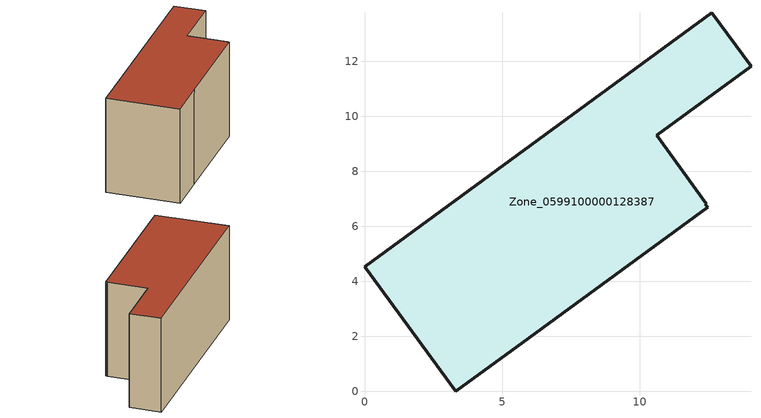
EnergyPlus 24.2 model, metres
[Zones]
Zone_0599100000128387
 floor ground (C_G): 12.43,6.83 12.38,6.8 12.47,6.69 5.99,1.94 3.33,0 0,4.54 12.63,13.77 14.05,11.81 10.62,9.3 z0
 wall outside (C_F): 14.05,11.81 12.63,13.77 0,4.54 3.33,0 5.99,1.94 12.47,6.69 12.38,6.8 12.43,6.83 10.62,9.3 14.05,11.81 z0:7.52
 roof outside (C_R): 12.38,6.8 12.43,6.83 10.62,9.3 14.05,11.81 12.63,13.77 0,4.54 3.33,0 5.99,1.94 12.47,6.69 z7.52
[BUILDING]
Pand.0599100000128387: North Axis=0; Terrain=City; Loads Convergence Tolerance Value=0.04; Temperature Convergence Tolerance Value=0.4; Solar Distribution=FullExterior; Maximum Number of Warmup Days=25; Minimum Number of Warmup Days=1
[Site:Location]
Rotterdam.The.Hague.AP_ZH_NLD Design_Conditions: Latitude=51.96; Longitude=4.45; Time Zone=1; Elevation=-4.5
[SITE:GROUNDTEMPERATURE:BUILDINGSURFACE]
18, 18, 18, 18, 18, 18, 18, 18, 18, 18, 18, 18
[MATERIAL] Thermal Absorptance=0.9; Solar Absorptance=0.7; Visible Absorptance=0.7
Name | Roughness | Thickness | Conductivity | Density | Specific Heat
G.TC.1975-1991 | MediumSmooth | 0.15 | 0.288461 | 540 | 1210
F.TC.1975-1991 | Rough | 0.3 | 0.230769 | 1920 | 840
R.TC.1975-1991 | MediumRough | 0.2 | 0.153846 | 1500 | 1000
[CONSTRUCTION]
C_G: G.TC.1975-1991
C_F: F.TC.1975-1991
C_R: R.TC.1975-1991
[ZONE]
Zone_0599100000128387: Type=1; Multiplier=1; Ceiling Height=Autocalculate; Volume=Autocalculate; Floor Area=autocalculate; Part of Total Floor Area=Yes
[ZONEINFILTRATION:DESIGNFLOWRATE]
Infil_Zone_0599100000128387: Zone or ZoneList or Space or SpaceList=Zone_0599100000128387; Schedule=AlwaysOn; Design Flow Rate Calculation Method=Flow/Area; Flow Rate per Floor Area=0.003; Constant Term Coefficient=1; Temperature Term Coefficient=0; Velocity Term Coefficient=0; Velocity Squared Term Coefficient=0
[HVACTEMPLATE:ZONE:IDEALLOADSAIRSYSTEM]
Zone_0599100000128387: Maximum Heating Supply Air Temperature=50; Minimum Cooling Supply Air Temperature=13; Maximum Heating Supply Air Humidity Ratio=0.0156; Minimum Cooling Supply Air Humidity Ratio=0.0077; Heating Limit=NoLimit; Cooling Limit=NoLimit; Dehumidification Control Type=ConstantSensibleHeatRatio; Cooling Sensible Heat Ratio=0.7; Dehumidification Setpoint=60; Humidification Control Type=None; Humidification Setpoint=30; Outdoor Air Method=None; Outdoor Air Flow Rate per Person=0.00944; Outdoor Air Flow Rate per Zone Floor Area=0; Outdoor Air Flow Rate per Zone=0; Demand Controlled Ventilation Type=None; Outdoor Air Economizer Type=NoEconomizer; Heat Recovery Type=None; Sensible Heat Recovery Effectiveness=0.7; Latent Heat Recovery Effectiveness=0.65
[ZONECONTROL:THERMOSTAT]
ThermostatControl_Zone_0599100000128387: Zone or ZoneList=Zone_0599100000128387; Control Type Schedule=DualSetpointControlType; Control 1=Thermostat_Zone_0599100000128387; Temperature Difference Between Cutout And Setpoint=0
[THERMOSTATSETPOINT:DUALSETPOINT]
Thermostat_Zone_0599100000128387: Heating Setpoint Temperature Schedule=HeatingSetpoint_Zone_0599100000128387; Cooling Setpoint Temperature Schedule=CoolingSetpoint_Zone_0599100000128387
[SCHEDULE:COMPACT]
HeatingSetpoint_Zone_0599100000128387: Through: 12/31, For: AllDays, Until: 24:00, 21
CoolingSetpoint_Zone_0599100000128387: Through: 12/31, For: AllDays, Until: 24:00, 24
DualSetpointControlType: Through: 12/31, For: AllDays, Until: 24:00, 4
AlwaysOn: Through: 12/31, For: AllDays, Until: 24:00, 1
